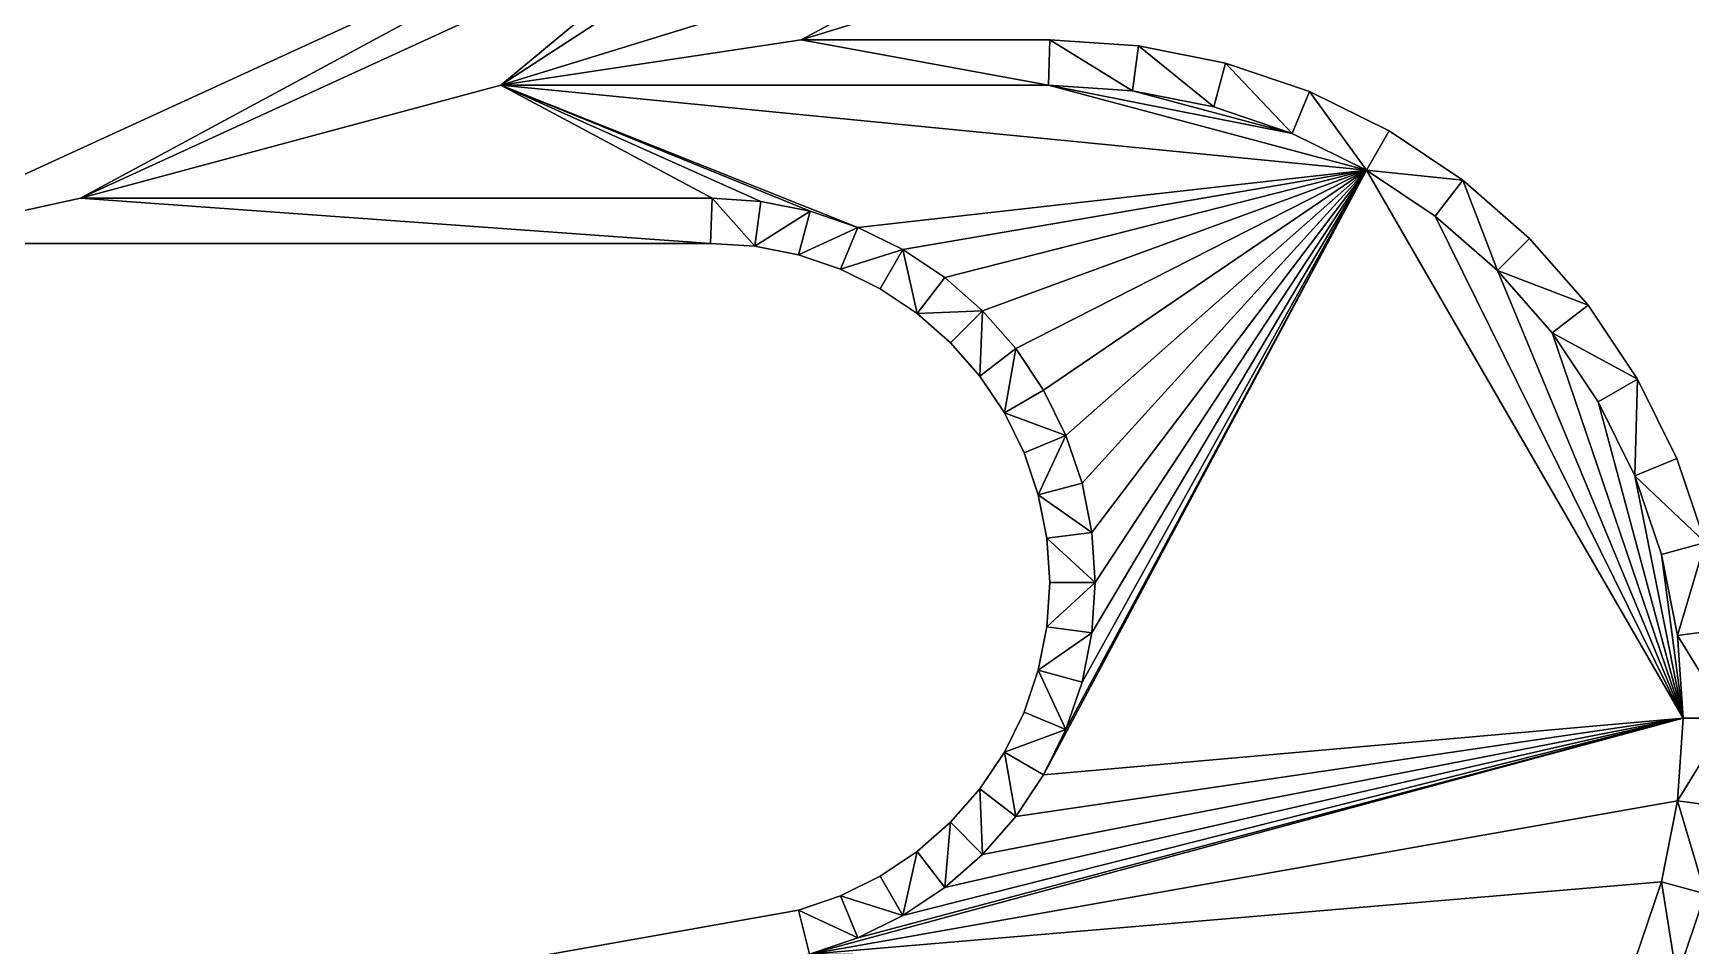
# Model space of a CAD drawing. Extents: x -5.2 to 5.3, y -3.2 to 4.2.
# Drawn here: x -0.172 to 3.492, y -0.779 to 1.24 of the extents above; entities that cross this region are included whole.
import ezdxf

# ---------------------------------------------------------------- set-up
doc = ezdxf.new("R2010")
doc.units = 0

msp = doc.modelspace()

# ---------------------------------------------------------------- linework, layer by layer
for points in [[(1.979688, 1.469799, 0.6), (1.979688, 1.469799, 0.6), (2.474618, 2.175, 0.6), (0.861104, 1.125, 0.6)], [(2.474618, 2.175, 0.6), (2.474618, 2.175, 0.6), (1.337443, 1.519832, 0.6), (0.861104, 1.125, 0.6)], [(2.474618, 2.175, -0.6), (2.474618, 2.175, -0.6), (1.979688, 1.469799, -0.6), (0.861104, 1.125, -0.6)], [(1.337443, 1.519832, -0.6), (1.337443, 1.519832, -0.6), (2.474618, 2.175, -0.6), (0.861104, 1.125, -0.6)], [(1.2875, 1.606939, 0.5), (1.2875, 1.606939, 0.5), (-0.525, 0.775, -0.5), (-0.525, 0.775, 0.5)], [(1.2875, 1.606939, 0.5), (1.2875, 1.606939, 0.5), (1.2875, 1.606939, -0.5), (-0.525, 0.775, -0.5)], [(-0.067417, 0.875, 0.6), (-0.067417, 0.875, 0.6), (1.2875, 1.606939, 0.5), (-0.525, 0.775, 0.5)], [(1.2875, 1.606939, -0.5), (1.2875, 1.606939, -0.5), (-0.067417, 0.875, -0.6), (-0.525, 0.775, -0.5)], [(1.337443, 1.519832, 0.6), (1.337443, 1.519832, 0.6), (1.2875, 1.606939, 0.5), (-0.067417, 0.875, 0.6)], [(1.2875, 1.606939, -0.5), (1.2875, 1.606939, -0.5), (1.337443, 1.519832, -0.6), (-0.067417, 0.875, -0.6)], [(0.861104, 1.125, 0.6), (0.861104, 1.125, 0.6), (1.337443, 1.519832, 0.6), (-0.067417, 0.875, 0.6)], [(1.337443, 1.519832, -0.6), (1.337443, 1.519832, -0.6), (0.861104, 1.125, -0.6), (-0.067417, 0.875, -0.6)], [(1.525, 1.225, 0.5), (1.525, 1.225, 0.5), (1.979688, 1.469799, 0.6), (0.861104, 1.125, 0.6)], [(1.979688, 1.469799, -0.6), (1.979688, 1.469799, -0.6), (1.525, 1.225, -0.5), (0.861104, 1.125, -0.6)], [(2.015717, 1.376261, 0.5), (2.015717, 1.376261, 0.5), (1.979688, 1.469799, 0.6), (1.525, 1.225, 0.5)], [(1.979688, 1.469799, -0.6), (1.979688, 1.469799, -0.6), (2.015717, 1.376261, -0.5), (1.525, 1.225, -0.5)], [(1.525, 1.225, -0.5), (1.525, 1.225, -0.5), (2.015717, 1.376261, 0.5), (1.525, 1.225, 0.5)], [(2.015717, 1.376261, -0.5), (2.015717, 1.376261, -0.5), (2.015717, 1.376261, 0.5), (1.525, 1.225, -0.5)], [(2.071726, 1.125, 0.6), (2.071726, 1.125, 0.6), (1.525, 1.225, 0.5), (0.861104, 1.125, 0.6)], [(1.525, 1.225, -0.5), (1.525, 1.225, -0.5), (2.071726, 1.125, -0.6), (0.861104, 1.125, -0.6)], [(2.075, 1.225, 0.5), (2.075, 1.225, 0.5), (1.525, 1.225, -0.5), (1.525, 1.225, 0.5)], [(2.075, 1.225, -0.5), (2.075, 1.225, -0.5), (1.525, 1.225, -0.5), (2.075, 1.225, 0.5)], [(2.075, 1.225, 0.5), (2.075, 1.225, 0.5), (1.525, 1.225, 0.5), (2.071726, 1.125, 0.6)], [(1.525, 1.225, -0.5), (1.525, 1.225, -0.5), (2.075, 1.225, -0.5), (2.071726, 1.125, -0.6)], [(2.075, 1.225, 0.5), (2.075, 1.225, 0.5), (2.071726, 1.125, 0.6), (2.257709, 1.11281, 0.6)], [(2.071726, 1.125, -0.6), (2.071726, 1.125, -0.6), (2.075, 1.225, -0.5), (2.257709, 1.11281, -0.6)], [(2.270789, 1.212167, -0.5), (2.270789, 1.212167, -0.5), (2.075, 1.225, 0.5), (2.270789, 1.212167, 0.5)], [(2.075, 1.225, -0.5), (2.075, 1.225, -0.5), (2.075, 1.225, 0.5), (2.270789, 1.212167, -0.5)], [(2.270789, 1.212167, 0.5), (2.270789, 1.212167, 0.5), (2.075, 1.225, 0.5), (2.257709, 1.11281, 0.6)], [(2.075, 1.225, -0.5), (2.075, 1.225, -0.5), (2.270789, 1.212167, -0.5), (2.257709, 1.11281, -0.6)], [(2.270789, 1.212167, 0.5), (2.270789, 1.212167, 0.5), (2.257709, 1.11281, 0.6), (2.437291, 1.077089, 0.6)], [(2.257709, 1.11281, -0.6), (2.257709, 1.11281, -0.6), (2.270789, 1.212167, -0.5), (2.437291, 1.077089, -0.6)], [(2.463229, 1.173889, -0.5), (2.463229, 1.173889, -0.5), (2.270789, 1.212167, 0.5), (2.463229, 1.173889, 0.5)], [(2.270789, 1.212167, -0.5), (2.270789, 1.212167, -0.5), (2.270789, 1.212167, 0.5), (2.463229, 1.173889, -0.5)], [(2.463229, 1.173889, 0.5), (2.463229, 1.173889, 0.5), (2.270789, 1.212167, 0.5), (2.437291, 1.077089, 0.6)], [(2.270789, 1.212167, -0.5), (2.270789, 1.212167, -0.5), (2.463229, 1.173889, -0.5), (2.437291, 1.077089, -0.6)], [(2.463229, 1.173889, 0.5), (2.463229, 1.173889, 0.5), (2.437291, 1.077089, 0.6), (2.610674, 1.018233, 0.6)], [(2.437291, 1.077089, -0.6), (2.437291, 1.077089, -0.6), (2.463229, 1.173889, -0.5), (2.610674, 1.018233, -0.6)], [(2.649025, 1.110819, -0.5), (2.649025, 1.110819, -0.5), (2.463229, 1.173889, 0.5), (2.649025, 1.110819, 0.5)], [(2.463229, 1.173889, -0.5), (2.463229, 1.173889, -0.5), (2.463229, 1.173889, 0.5), (2.649025, 1.110819, -0.5)], [(2.649025, 1.110819, 0.5), (2.649025, 1.110819, 0.5), (2.463229, 1.173889, 0.5), (2.610674, 1.018233, 0.6)], [(2.463229, 1.173889, -0.5), (2.463229, 1.173889, -0.5), (2.649025, 1.110819, -0.5), (2.610674, 1.018233, -0.6)], [(1.328274, 0.875, 0.6), (1.328274, 0.875, 0.6), (0.861104, 1.125, 0.6), (-0.067417, 0.875, 0.6)], [(0.861104, 1.125, -0.6), (0.861104, 1.125, -0.6), (1.328274, 0.875, -0.6), (-0.067417, 0.875, -0.6)], [(2.071726, 1.125, 0.6), (2.071726, 1.125, 0.6), (0.861104, 1.125, 0.6), (2.774893, 0.93725, 0.6)], [(2.774893, 0.93725, 0.6), (2.774893, 0.93725, 0.6), (0.861104, 1.125, 0.6), (1.650363, 0.810496, 0.6)], [(0.861104, 1.125, 0.6), (0.861104, 1.125, 0.6), (1.545052, 0.846244, 0.6), (1.650363, 0.810496, 0.6)], [(0.861104, 1.125, 0.6), (0.861104, 1.125, 0.6), (1.435975, 0.867941, 0.6), (1.545052, 0.846244, 0.6)], [(0.861104, 1.125, 0.6), (0.861104, 1.125, 0.6), (1.328274, 0.875, 0.6), (1.435975, 0.867941, 0.6)], [(0.861104, 1.125, -0.6), (0.861104, 1.125, -0.6), (2.071726, 1.125, -0.6), (2.774893, 0.93725, -0.6)], [(0.861104, 1.125, -0.6), (0.861104, 1.125, -0.6), (2.774893, 0.93725, -0.6), (1.650363, 0.810496, -0.6)], [(1.545052, 0.846244, -0.6), (1.545052, 0.846244, -0.6), (0.861104, 1.125, -0.6), (1.650363, 0.810496, -0.6)], [(1.435975, 0.867941, -0.6), (1.435975, 0.867941, -0.6), (0.861104, 1.125, -0.6), (1.545052, 0.846244, -0.6)], [(1.328274, 0.875, -0.6), (1.328274, 0.875, -0.6), (0.861104, 1.125, -0.6), (1.435975, 0.867941, -0.6)], [(2.257709, 1.11281, 0.6), (2.257709, 1.11281, 0.6), (2.071726, 1.125, 0.6), (2.610674, 1.018233, 0.6)], [(2.610674, 1.018233, 0.6), (2.610674, 1.018233, 0.6), (2.071726, 1.125, 0.6), (2.774893, 0.93725, 0.6)], [(2.071726, 1.125, -0.6), (2.071726, 1.125, -0.6), (2.257709, 1.11281, -0.6), (2.610674, 1.018233, -0.6)], [(2.071726, 1.125, -0.6), (2.071726, 1.125, -0.6), (2.610674, 1.018233, -0.6), (2.774893, 0.93725, -0.6)], [(2.437291, 1.077089, 0.6), (2.437291, 1.077089, 0.6), (2.257709, 1.11281, 0.6), (2.610674, 1.018233, 0.6)], [(2.257709, 1.11281, -0.6), (2.257709, 1.11281, -0.6), (2.437291, 1.077089, -0.6), (2.610674, 1.018233, -0.6)], [(2.649025, 1.110819, 0.5), (2.649025, 1.110819, 0.5), (2.610674, 1.018233, 0.6), (2.774893, 0.93725, 0.6)], [(2.610674, 1.018233, -0.6), (2.610674, 1.018233, -0.6), (2.649025, 1.110819, -0.5), (2.774893, 0.93725, -0.6)], [(2.825, 1.024038, -0.5), (2.825, 1.024038, -0.5), (2.649025, 1.110819, 0.5), (2.825, 1.024038, 0.5)], [(2.649025, 1.110819, -0.5), (2.649025, 1.110819, -0.5), (2.649025, 1.110819, 0.5), (2.825, 1.024038, -0.5)], [(2.825, 1.024038, 0.5), (2.825, 1.024038, 0.5), (2.649025, 1.110819, 0.5), (2.774893, 0.93725, 0.6)], [(2.649025, 1.110819, -0.5), (2.649025, 1.110819, -0.5), (2.825, 1.024038, -0.5), (2.774893, 0.93725, -0.6)], [(2.825, 1.024038, 0.5), (2.825, 1.024038, 0.5), (2.774893, 0.93725, 0.6), (2.988142, 0.91503, 0.5)], [(2.774893, 0.93725, -0.6), (2.774893, 0.93725, -0.6), (2.825, 1.024038, -0.5), (2.988142, 0.91503, -0.5)], [(2.988142, 0.91503, -0.5), (2.988142, 0.91503, -0.5), (2.825, 1.024038, 0.5), (2.988142, 0.91503, 0.5)], [(2.825, 1.024038, -0.5), (2.825, 1.024038, -0.5), (2.825, 1.024038, 0.5), (2.988142, 0.91503, -0.5)], [(2.774893, 0.93725, 0.6), (2.774893, 0.93725, 0.6), (1.650363, 0.810496, 0.6), (1.750107, 0.761307, 0.6)], [(1.650363, 0.810496, -0.6), (1.650363, 0.810496, -0.6), (2.774893, 0.93725, -0.6), (1.750107, 0.761307, -0.6)], [(2.774893, 0.93725, 0.6), (2.774893, 0.93725, 0.6), (1.750107, 0.761307, 0.6), (1.842578, 0.699521, 0.6)], [(1.750107, 0.761307, -0.6), (1.750107, 0.761307, -0.6), (2.774893, 0.93725, -0.6), (1.842578, 0.699521, -0.6)], [(2.774893, 0.93725, 0.6), (2.774893, 0.93725, 0.6), (1.842578, 0.699521, 0.6), (1.926193, 0.626193, 0.6)], [(1.842578, 0.699521, -0.6), (1.842578, 0.699521, -0.6), (2.774893, 0.93725, -0.6), (1.926193, 0.626193, -0.6)], [(2.774893, 0.93725, 0.6), (2.774893, 0.93725, 0.6), (1.926193, 0.626193, 0.6), (1.999521, 0.542578, 0.6)], [(1.926193, 0.626193, -0.6), (1.926193, 0.626193, -0.6), (2.774893, 0.93725, -0.6), (1.999521, 0.542578, -0.6)], [(2.774893, 0.93725, 0.6), (2.774893, 0.93725, 0.6), (1.999521, 0.542578, 0.6), (2.061307, 0.450107, 0.6)], [(1.999521, 0.542578, -0.6), (1.999521, 0.542578, -0.6), (2.774893, 0.93725, -0.6), (2.061307, 0.450107, -0.6)], [(3.474786, -0.275, 0.6), (3.474786, -0.275, 0.6), (2.774893, 0.93725, 0.6), (2.061307, -0.400107, 0.6)], [(2.774893, 0.93725, 0.6), (2.774893, 0.93725, 0.6), (2.110496, -0.300363, 0.6), (2.061307, -0.400107, 0.6)], [(2.774893, 0.93725, 0.6), (2.774893, 0.93725, 0.6), (2.061307, 0.450107, 0.6), (2.110496, 0.350363, 0.6)], [(2.774893, 0.93725, -0.6), (2.774893, 0.93725, -0.6), (3.474786, -0.275, -0.6), (2.061307, -0.400107, -0.6)], [(2.110496, -0.300363, -0.6), (2.110496, -0.300363, -0.6), (2.774893, 0.93725, -0.6), (2.061307, -0.400107, -0.6)], [(2.061307, 0.450107, -0.6), (2.061307, 0.450107, -0.6), (2.774893, 0.93725, -0.6), (2.110496, 0.350363, -0.6)], [(2.774893, 0.93725, 0.6), (2.774893, 0.93725, 0.6), (2.146244, -0.195052, 0.6), (2.110496, -0.300363, 0.6)], [(2.774893, 0.93725, 0.6), (2.774893, 0.93725, 0.6), (2.110496, 0.350363, 0.6), (2.146244, 0.245052, 0.6)], [(2.146244, -0.195052, -0.6), (2.146244, -0.195052, -0.6), (2.774893, 0.93725, -0.6), (2.110496, -0.300363, -0.6)], [(2.110496, 0.350363, -0.6), (2.110496, 0.350363, -0.6), (2.774893, 0.93725, -0.6), (2.146244, 0.245052, -0.6)], [(2.774893, 0.93725, 0.6), (2.774893, 0.93725, 0.6), (2.167941, -0.085975, 0.6), (2.146244, -0.195052, 0.6)], [(2.774893, 0.93725, 0.6), (2.774893, 0.93725, 0.6), (2.146244, 0.245052, 0.6), (2.167941, 0.135975, 0.6)], [(2.167941, -0.085975, -0.6), (2.167941, -0.085975, -0.6), (2.774893, 0.93725, -0.6), (2.146244, -0.195052, -0.6)], [(2.146244, 0.245052, -0.6), (2.146244, 0.245052, -0.6), (2.774893, 0.93725, -0.6), (2.167941, 0.135975, -0.6)], [(2.774893, 0.93725, 0.6), (2.774893, 0.93725, 0.6), (2.175215, 0.025, 0.6), (2.167941, -0.085975, 0.6)], [(2.774893, 0.93725, 0.6), (2.774893, 0.93725, 0.6), (2.167941, 0.135975, 0.6), (2.175215, 0.025, 0.6)], [(2.175215, 0.025, -0.6), (2.175215, 0.025, -0.6), (2.774893, 0.93725, -0.6), (2.167941, -0.085975, -0.6)], [(2.167941, 0.135975, -0.6), (2.167941, 0.135975, -0.6), (2.774893, 0.93725, -0.6), (2.175215, 0.025, -0.6)], [(2.927135, 0.835524, 0.6), (2.927135, 0.835524, 0.6), (2.774893, 0.93725, 0.6), (3.474786, -0.275, 0.6)], [(2.774893, 0.93725, -0.6), (2.774893, 0.93725, -0.6), (2.927135, 0.835524, -0.6), (3.474786, -0.275, -0.6)], [(2.988142, 0.91503, 0.5), (2.988142, 0.91503, 0.5), (2.774893, 0.93725, 0.6), (2.927135, 0.835524, 0.6)], [(2.774893, 0.93725, -0.6), (2.774893, 0.93725, -0.6), (2.988142, 0.91503, -0.5), (2.927135, 0.835524, -0.6)], [(2.988142, 0.91503, 0.5), (2.988142, 0.91503, 0.5), (2.927135, 0.835524, 0.6), (3.064798, 0.714798, 0.6)], [(2.927135, 0.835524, -0.6), (2.927135, 0.835524, -0.6), (2.988142, 0.91503, -0.5), (3.064798, 0.714798, -0.6)], [(3.13566, 0.78566, -0.5), (3.13566, 0.78566, -0.5), (2.988142, 0.91503, 0.5), (3.13566, 0.78566, 0.5)], [(2.988142, 0.91503, -0.5), (2.988142, 0.91503, -0.5), (2.988142, 0.91503, 0.5), (3.13566, 0.78566, -0.5)], [(3.13566, 0.78566, 0.5), (3.13566, 0.78566, 0.5), (2.988142, 0.91503, 0.5), (3.064798, 0.714798, 0.6)], [(2.988142, 0.91503, -0.5), (2.988142, 0.91503, -0.5), (3.13566, 0.78566, -0.5), (3.064798, 0.714798, -0.6)], [(1.325, 0.775, 0.5), (1.325, 0.775, 0.5), (-0.067417, 0.875, 0.6), (-0.525, 0.775, 0.5)], [(-0.067417, 0.875, -0.6), (-0.067417, 0.875, -0.6), (1.325, 0.775, -0.5), (-0.525, 0.775, -0.5)], [(1.328274, 0.875, 0.6), (1.328274, 0.875, 0.6), (-0.067417, 0.875, 0.6), (1.325, 0.775, 0.5)], [(-0.067417, 0.875, -0.6), (-0.067417, 0.875, -0.6), (1.328274, 0.875, -0.6), (1.325, 0.775, -0.5)], [(1.328274, 0.875, 0.6), (1.328274, 0.875, 0.6), (1.325, 0.775, 0.5), (1.422895, 0.768584, 0.5)], [(1.325, 0.775, -0.5), (1.325, 0.775, -0.5), (1.328274, 0.875, -0.6), (1.422895, 0.768584, -0.5)], [(1.435975, 0.867941, 0.6), (1.435975, 0.867941, 0.6), (1.328274, 0.875, 0.6), (1.422895, 0.768584, 0.5)], [(1.328274, 0.875, -0.6), (1.328274, 0.875, -0.6), (1.435975, 0.867941, -0.6), (1.422895, 0.768584, -0.5)], [(1.545052, 0.846244, 0.6), (1.545052, 0.846244, 0.6), (1.435975, 0.867941, 0.6), (1.422895, 0.768584, 0.5)], [(1.435975, 0.867941, -0.6), (1.435975, 0.867941, -0.6), (1.545052, 0.846244, -0.6), (1.422895, 0.768584, -0.5)], [(1.545052, 0.846244, 0.6), (1.545052, 0.846244, 0.6), (1.422895, 0.768584, 0.5), (1.519114, 0.749444, 0.5)], [(1.422895, 0.768584, -0.5), (1.422895, 0.768584, -0.5), (1.545052, 0.846244, -0.6), (1.519114, 0.749444, -0.5)], [(1.650363, 0.810496, 0.6), (1.650363, 0.810496, 0.6), (1.545052, 0.846244, 0.6), (1.519114, 0.749444, 0.5)], [(1.545052, 0.846244, -0.6), (1.545052, 0.846244, -0.6), (1.650363, 0.810496, -0.6), (1.519114, 0.749444, -0.5)], [(1.650363, 0.810496, 0.6), (1.650363, 0.810496, 0.6), (1.519114, 0.749444, 0.5), (1.612013, 0.71791, 0.5)], [(1.519114, 0.749444, -0.5), (1.519114, 0.749444, -0.5), (1.650363, 0.810496, -0.6), (1.612013, 0.71791, -0.5)], [(1.750107, 0.761307, 0.6), (1.750107, 0.761307, 0.6), (1.650363, 0.810496, 0.6), (1.612013, 0.71791, 0.5)], [(1.650363, 0.810496, -0.6), (1.650363, 0.810496, -0.6), (1.750107, 0.761307, -0.6), (1.612013, 0.71791, -0.5)], [(3.064798, 0.714798, 0.6), (3.064798, 0.714798, 0.6), (2.927135, 0.835524, 0.6), (3.474786, -0.275, 0.6)], [(2.927135, 0.835524, -0.6), (2.927135, 0.835524, -0.6), (3.064798, 0.714798, -0.6), (3.474786, -0.275, -0.6)], [(-0.525, 0.775, -0.5), (-0.525, 0.775, -0.5), (1.325, 0.775, 0.5), (-0.525, 0.775, 0.5)], [(-0.525, 0.775, -0.5), (-0.525, 0.775, -0.5), (1.325, 0.775, -0.5), (1.325, 0.775, 0.5)], [(1.325, 0.775, 0.5), (1.325, 0.775, 0.5), (1.422895, 0.768584, -0.5), (1.422895, 0.768584, 0.5)], [(1.325, 0.775, 0.5), (1.325, 0.775, 0.5), (1.325, 0.775, -0.5), (1.422895, 0.768584, -0.5)], [(3.13566, 0.78566, 0.5), (3.13566, 0.78566, 0.5), (3.064798, 0.714798, 0.6), (3.26503, 0.638142, 0.5)], [(3.064798, 0.714798, -0.6), (3.064798, 0.714798, -0.6), (3.13566, 0.78566, -0.5), (3.26503, 0.638142, -0.5)], [(3.26503, 0.638142, -0.5), (3.26503, 0.638142, -0.5), (3.13566, 0.78566, 0.5), (3.26503, 0.638142, 0.5)], [(3.13566, 0.78566, -0.5), (3.13566, 0.78566, -0.5), (3.13566, 0.78566, 0.5), (3.26503, 0.638142, -0.5)], [(1.422895, 0.768584, 0.5), (1.422895, 0.768584, 0.5), (1.519114, 0.749444, -0.5), (1.519114, 0.749444, 0.5)], [(1.422895, 0.768584, 0.5), (1.422895, 0.768584, 0.5), (1.422895, 0.768584, -0.5), (1.519114, 0.749444, -0.5)], [(1.519114, 0.749444, 0.5), (1.519114, 0.749444, 0.5), (1.612013, 0.71791, -0.5), (1.612013, 0.71791, 0.5)], [(1.519114, 0.749444, 0.5), (1.519114, 0.749444, 0.5), (1.519114, 0.749444, -0.5), (1.612013, 0.71791, -0.5)], [(1.750107, 0.761307, 0.6), (1.750107, 0.761307, 0.6), (1.612013, 0.71791, 0.5), (1.7, 0.674519, 0.5)], [(1.612013, 0.71791, -0.5), (1.612013, 0.71791, -0.5), (1.750107, 0.761307, -0.6), (1.7, 0.674519, -0.5)], [(1.750107, 0.761307, 0.6), (1.750107, 0.761307, 0.6), (1.7, 0.674519, 0.5), (1.781571, 0.620015, 0.5)], [(1.7, 0.674519, -0.5), (1.7, 0.674519, -0.5), (1.750107, 0.761307, -0.6), (1.781571, 0.620015, -0.5)], [(1.842578, 0.699521, 0.6), (1.842578, 0.699521, 0.6), (1.750107, 0.761307, 0.6), (1.781571, 0.620015, 0.5)], [(1.750107, 0.761307, -0.6), (1.750107, 0.761307, -0.6), (1.842578, 0.699521, -0.6), (1.781571, 0.620015, -0.5)], [(1.612013, 0.71791, 0.5), (1.612013, 0.71791, 0.5), (1.7, 0.674519, -0.5), (1.7, 0.674519, 0.5)], [(1.612013, 0.71791, 0.5), (1.612013, 0.71791, 0.5), (1.612013, 0.71791, -0.5), (1.7, 0.674519, -0.5)], [(1.926193, 0.626193, 0.6), (1.926193, 0.626193, 0.6), (1.842578, 0.699521, 0.6), (1.781571, 0.620015, 0.5)], [(1.842578, 0.699521, -0.6), (1.842578, 0.699521, -0.6), (1.926193, 0.626193, -0.6), (1.781571, 0.620015, -0.5)], [(3.185524, 0.577135, 0.6), (3.185524, 0.577135, 0.6), (3.064798, 0.714798, 0.6), (3.474786, -0.275, 0.6)], [(3.064798, 0.714798, -0.6), (3.064798, 0.714798, -0.6), (3.185524, 0.577135, -0.6), (3.474786, -0.275, -0.6)], [(3.26503, 0.638142, 0.5), (3.26503, 0.638142, 0.5), (3.064798, 0.714798, 0.6), (3.185524, 0.577135, 0.6)], [(3.064798, 0.714798, -0.6), (3.064798, 0.714798, -0.6), (3.26503, 0.638142, -0.5), (3.185524, 0.577135, -0.6)], [(1.7, 0.674519, 0.5), (1.7, 0.674519, 0.5), (1.781571, 0.620015, -0.5), (1.781571, 0.620015, 0.5)], [(1.7, 0.674519, 0.5), (1.7, 0.674519, 0.5), (1.7, 0.674519, -0.5), (1.781571, 0.620015, -0.5)], [(1.926193, 0.626193, 0.6), (1.926193, 0.626193, 0.6), (1.781571, 0.620015, 0.5), (1.85533, 0.55533, 0.5)], [(1.781571, 0.620015, -0.5), (1.781571, 0.620015, -0.5), (1.926193, 0.626193, -0.6), (1.85533, 0.55533, -0.5)], [(1.926193, 0.626193, 0.6), (1.926193, 0.626193, 0.6), (1.85533, 0.55533, 0.5), (1.920015, 0.481571, 0.5)], [(1.85533, 0.55533, -0.5), (1.85533, 0.55533, -0.5), (1.926193, 0.626193, -0.6), (1.920015, 0.481571, -0.5)], [(1.999521, 0.542578, 0.6), (1.999521, 0.542578, 0.6), (1.926193, 0.626193, 0.6), (1.920015, 0.481571, 0.5)], [(1.926193, 0.626193, -0.6), (1.926193, 0.626193, -0.6), (1.999521, 0.542578, -0.6), (1.920015, 0.481571, -0.5)], [(3.26503, 0.638142, 0.5), (3.26503, 0.638142, 0.5), (3.185524, 0.577135, 0.6), (3.374038, 0.475, 0.5)], [(3.185524, 0.577135, -0.6), (3.185524, 0.577135, -0.6), (3.26503, 0.638142, -0.5), (3.374038, 0.475, -0.5)], [(3.374038, 0.475, -0.5), (3.374038, 0.475, -0.5), (3.26503, 0.638142, 0.5), (3.374038, 0.475, 0.5)], [(3.26503, 0.638142, -0.5), (3.26503, 0.638142, -0.5), (3.26503, 0.638142, 0.5), (3.374038, 0.475, -0.5)], [(1.781571, 0.620015, 0.5), (1.781571, 0.620015, 0.5), (1.85533, 0.55533, -0.5), (1.85533, 0.55533, 0.5)], [(1.781571, 0.620015, 0.5), (1.781571, 0.620015, 0.5), (1.781571, 0.620015, -0.5), (1.85533, 0.55533, -0.5)], [(1.85533, 0.55533, 0.5), (1.85533, 0.55533, 0.5), (1.920015, 0.481571, -0.5), (1.920015, 0.481571, 0.5)], [(1.85533, 0.55533, 0.5), (1.85533, 0.55533, 0.5), (1.85533, 0.55533, -0.5), (1.920015, 0.481571, -0.5)], [(3.28725, 0.424893, 0.6), (3.28725, 0.424893, 0.6), (3.185524, 0.577135, 0.6), (3.474786, -0.275, 0.6)], [(3.185524, 0.577135, -0.6), (3.185524, 0.577135, -0.6), (3.28725, 0.424893, -0.6), (3.474786, -0.275, -0.6)], [(3.374038, 0.475, 0.5), (3.374038, 0.475, 0.5), (3.185524, 0.577135, 0.6), (3.28725, 0.424893, 0.6)], [(3.185524, 0.577135, -0.6), (3.185524, 0.577135, -0.6), (3.374038, 0.475, -0.5), (3.28725, 0.424893, -0.6)], [(1.999521, 0.542578, 0.6), (1.999521, 0.542578, 0.6), (1.920015, 0.481571, 0.5), (1.974519, 0.4, 0.5)], [(1.920015, 0.481571, -0.5), (1.920015, 0.481571, -0.5), (1.999521, 0.542578, -0.6), (1.974519, 0.4, -0.5)], [(2.061307, 0.450107, 0.6), (2.061307, 0.450107, 0.6), (1.999521, 0.542578, 0.6), (1.974519, 0.4, 0.5)], [(1.999521, 0.542578, -0.6), (1.999521, 0.542578, -0.6), (2.061307, 0.450107, -0.6), (1.974519, 0.4, -0.5)], [(1.920015, 0.481571, 0.5), (1.920015, 0.481571, 0.5), (1.974519, 0.4, -0.5), (1.974519, 0.4, 0.5)], [(1.920015, 0.481571, 0.5), (1.920015, 0.481571, 0.5), (1.920015, 0.481571, -0.5), (1.974519, 0.4, -0.5)], [(2.061307, 0.450107, 0.6), (2.061307, 0.450107, 0.6), (1.974519, 0.4, 0.5), (2.110496, 0.350363, 0.6)], [(1.974519, 0.4, -0.5), (1.974519, 0.4, -0.5), (2.061307, 0.450107, -0.6), (2.110496, 0.350363, -0.6)], [(3.374038, 0.475, 0.5), (3.374038, 0.475, 0.5), (3.28725, 0.424893, 0.6), (3.368233, 0.260675, 0.6)], [(3.28725, 0.424893, -0.6), (3.28725, 0.424893, -0.6), (3.374038, 0.475, -0.5), (3.368233, 0.260675, -0.6)], [(3.460819, 0.299025, 0.5), (3.460819, 0.299025, 0.5), (3.374038, 0.475, 0.5), (3.368233, 0.260675, 0.6)], [(3.374038, 0.475, -0.5), (3.374038, 0.475, -0.5), (3.460819, 0.299025, -0.5), (3.368233, 0.260675, -0.6)], [(3.460819, 0.299025, -0.5), (3.460819, 0.299025, -0.5), (3.374038, 0.475, 0.5), (3.460819, 0.299025, 0.5)], [(3.374038, 0.475, -0.5), (3.374038, 0.475, -0.5), (3.374038, 0.475, 0.5), (3.460819, 0.299025, -0.5)], [(3.368233, 0.260675, 0.6), (3.368233, 0.260675, 0.6), (3.28725, 0.424893, 0.6), (3.474786, -0.275, 0.6)], [(3.28725, 0.424893, -0.6), (3.28725, 0.424893, -0.6), (3.368233, 0.260675, -0.6), (3.474786, -0.275, -0.6)], [(1.974519, 0.4, 0.5), (1.974519, 0.4, 0.5), (2.01791, 0.312013, -0.5), (2.01791, 0.312013, 0.5)], [(1.974519, 0.4, 0.5), (1.974519, 0.4, 0.5), (1.974519, 0.4, -0.5), (2.01791, 0.312013, -0.5)], [(2.110496, 0.350363, 0.6), (2.110496, 0.350363, 0.6), (1.974519, 0.4, 0.5), (2.01791, 0.312013, 0.5)], [(1.974519, 0.4, -0.5), (1.974519, 0.4, -0.5), (2.110496, 0.350363, -0.6), (2.01791, 0.312013, -0.5)], [(2.110496, 0.350363, 0.6), (2.110496, 0.350363, 0.6), (2.01791, 0.312013, 0.5), (2.049444, 0.219114, 0.5)], [(2.01791, 0.312013, -0.5), (2.01791, 0.312013, -0.5), (2.110496, 0.350363, -0.6), (2.049444, 0.219114, -0.5)], [(2.146244, 0.245052, 0.6), (2.146244, 0.245052, 0.6), (2.110496, 0.350363, 0.6), (2.049444, 0.219114, 0.5)], [(2.110496, 0.350363, -0.6), (2.110496, 0.350363, -0.6), (2.146244, 0.245052, -0.6), (2.049444, 0.219114, -0.5)], [(2.01791, 0.312013, 0.5), (2.01791, 0.312013, 0.5), (2.049444, 0.219114, -0.5), (2.049444, 0.219114, 0.5)], [(2.01791, 0.312013, 0.5), (2.01791, 0.312013, 0.5), (2.01791, 0.312013, -0.5), (2.049444, 0.219114, -0.5)], [(3.460819, 0.299025, 0.5), (3.460819, 0.299025, 0.5), (3.368233, 0.260675, 0.6), (3.523889, 0.113229, 0.5)], [(3.368233, 0.260675, -0.6), (3.368233, 0.260675, -0.6), (3.460819, 0.299025, -0.5), (3.523889, 0.113229, -0.5)], [(3.523889, 0.113229, -0.5), (3.523889, 0.113229, -0.5), (3.460819, 0.299025, 0.5), (3.523889, 0.113229, 0.5)], [(3.460819, 0.299025, -0.5), (3.460819, 0.299025, -0.5), (3.460819, 0.299025, 0.5), (3.523889, 0.113229, -0.5)], [(3.427089, 0.087291, 0.6), (3.427089, 0.087291, 0.6), (3.368233, 0.260675, 0.6), (3.474786, -0.275, 0.6)], [(3.368233, 0.260675, -0.6), (3.368233, 0.260675, -0.6), (3.427089, 0.087291, -0.6), (3.474786, -0.275, -0.6)], [(3.523889, 0.113229, 0.5), (3.523889, 0.113229, 0.5), (3.368233, 0.260675, 0.6), (3.427089, 0.087291, 0.6)], [(3.368233, 0.260675, -0.6), (3.368233, 0.260675, -0.6), (3.523889, 0.113229, -0.5), (3.427089, 0.087291, -0.6)], [(2.146244, 0.245052, 0.6), (2.146244, 0.245052, 0.6), (2.049444, 0.219114, 0.5), (2.167941, 0.135975, 0.6)], [(2.049444, 0.219114, -0.5), (2.049444, 0.219114, -0.5), (2.146244, 0.245052, -0.6), (2.167941, 0.135975, -0.6)], [(2.049444, 0.219114, 0.5), (2.049444, 0.219114, 0.5), (2.068584, 0.122895, -0.5), (2.068584, 0.122895, 0.5)], [(2.049444, 0.219114, 0.5), (2.049444, 0.219114, 0.5), (2.049444, 0.219114, -0.5), (2.068584, 0.122895, -0.5)], [(2.167941, 0.135975, 0.6), (2.167941, 0.135975, 0.6), (2.049444, 0.219114, 0.5), (2.068584, 0.122895, 0.5)], [(2.049444, 0.219114, -0.5), (2.049444, 0.219114, -0.5), (2.167941, 0.135975, -0.6), (2.068584, 0.122895, -0.5)], [(2.167941, 0.135975, 0.6), (2.167941, 0.135975, 0.6), (2.068584, 0.122895, 0.5), (2.175215, 0.025, 0.6)], [(2.068584, 0.122895, -0.5), (2.068584, 0.122895, -0.5), (2.167941, 0.135975, -0.6), (2.175215, 0.025, -0.6)], [(2.068584, 0.122895, 0.5), (2.068584, 0.122895, 0.5), (2.075, 0.025, -0.5), (2.075, 0.025, 0.5)], [(2.068584, 0.122895, 0.5), (2.068584, 0.122895, 0.5), (2.068584, 0.122895, -0.5), (2.075, 0.025, -0.5)], [(2.175215, 0.025, 0.6), (2.175215, 0.025, 0.6), (2.068584, 0.122895, 0.5), (2.075, 0.025, 0.5)], [(2.068584, 0.122895, -0.5), (2.068584, 0.122895, -0.5), (2.175215, 0.025, -0.6), (2.075, 0.025, -0.5)], [(3.523889, 0.113229, 0.5), (3.523889, 0.113229, 0.5), (3.427089, 0.087291, 0.6), (3.462811, -0.092291, 0.6)], [(3.427089, 0.087291, -0.6), (3.427089, 0.087291, -0.6), (3.523889, 0.113229, -0.5), (3.462811, -0.092291, -0.6)], [(3.562168, -0.079211, 0.5), (3.562168, -0.079211, 0.5), (3.523889, 0.113229, 0.5), (3.462811, -0.092291, 0.6)], [(3.523889, 0.113229, -0.5), (3.523889, 0.113229, -0.5), (3.562168, -0.079211, -0.5), (3.462811, -0.092291, -0.6)], [(3.462811, -0.092291, 0.6), (3.462811, -0.092291, 0.6), (3.427089, 0.087291, 0.6), (3.474786, -0.275, 0.6)], [(3.427089, 0.087291, -0.6), (3.427089, 0.087291, -0.6), (3.462811, -0.092291, -0.6), (3.474786, -0.275, -0.6)], [(2.075, 0.025, 0.5), (2.075, 0.025, 0.5), (2.068584, -0.072895, -0.5), (2.068584, -0.072895, 0.5)], [(2.075, 0.025, 0.5), (2.075, 0.025, 0.5), (2.075, 0.025, -0.5), (2.068584, -0.072895, -0.5)], [(2.175215, 0.025, 0.6), (2.175215, 0.025, 0.6), (2.068584, -0.072895, 0.5), (2.167941, -0.085975, 0.6)], [(2.175215, 0.025, 0.6), (2.175215, 0.025, 0.6), (2.075, 0.025, 0.5), (2.068584, -0.072895, 0.5)], [(2.068584, -0.072895, -0.5), (2.068584, -0.072895, -0.5), (2.175215, 0.025, -0.6), (2.167941, -0.085975, -0.6)], [(2.075, 0.025, -0.5), (2.075, 0.025, -0.5), (2.175215, 0.025, -0.6), (2.068584, -0.072895, -0.5)], [(2.068584, -0.072895, 0.5), (2.068584, -0.072895, 0.5), (2.049444, -0.169114, -0.5), (2.049444, -0.169114, 0.5)], [(2.068584, -0.072895, 0.5), (2.068584, -0.072895, 0.5), (2.068584, -0.072895, -0.5), (2.049444, -0.169114, -0.5)], [(2.167941, -0.085975, 0.6), (2.167941, -0.085975, 0.6), (2.068584, -0.072895, 0.5), (2.049444, -0.169114, 0.5)], [(2.068584, -0.072895, -0.5), (2.068584, -0.072895, -0.5), (2.167941, -0.085975, -0.6), (2.049444, -0.169114, -0.5)], [(2.167941, -0.085975, 0.6), (2.167941, -0.085975, 0.6), (2.049444, -0.169114, 0.5), (2.146244, -0.195052, 0.6)], [(2.049444, -0.169114, -0.5), (2.049444, -0.169114, -0.5), (2.167941, -0.085975, -0.6), (2.146244, -0.195052, -0.6)], [(3.562168, -0.079211, 0.5), (3.562168, -0.079211, 0.5), (3.462811, -0.092291, 0.6), (3.575, -0.275, 0.5)], [(3.462811, -0.092291, -0.6), (3.462811, -0.092291, -0.6), (3.562168, -0.079211, -0.5), (3.575, -0.275, -0.5)], [(3.575, -0.275, 0.5), (3.575, -0.275, 0.5), (3.462811, -0.092291, 0.6), (3.474786, -0.275, 0.6)], [(3.474786, -0.275, -0.6), (3.474786, -0.275, -0.6), (3.462811, -0.092291, -0.6), (3.575, -0.275, -0.5)], [(2.049444, -0.169114, 0.5), (2.049444, -0.169114, 0.5), (2.01791, -0.262013, -0.5), (2.01791, -0.262013, 0.5)], [(2.049444, -0.169114, 0.5), (2.049444, -0.169114, 0.5), (2.049444, -0.169114, -0.5), (2.01791, -0.262013, -0.5)], [(2.049444, -0.169114, 0.5), (2.049444, -0.169114, 0.5), (2.01791, -0.262013, 0.5), (2.110496, -0.300363, 0.6)], [(2.01791, -0.262013, -0.5), (2.01791, -0.262013, -0.5), (2.049444, -0.169114, -0.5), (2.110496, -0.300363, -0.6)], [(2.146244, -0.195052, 0.6), (2.146244, -0.195052, 0.6), (2.049444, -0.169114, 0.5), (2.110496, -0.300363, 0.6)], [(2.049444, -0.169114, -0.5), (2.049444, -0.169114, -0.5), (2.146244, -0.195052, -0.6), (2.110496, -0.300363, -0.6)], [(3.462811, -0.457709, 0.6), (3.462811, -0.457709, 0.6), (3.474786, -0.275, 0.6), (1.544064, -0.796579, 0.6)], [(3.474786, -0.275, 0.6), (3.474786, -0.275, 0.6), (1.650363, -0.760496, 0.6), (1.544064, -0.796579, 0.6)], [(3.474786, -0.275, -0.6), (3.474786, -0.275, -0.6), (3.462811, -0.457709, -0.6), (1.544064, -0.796579, -0.6)], [(1.650363, -0.760496, -0.6), (1.650363, -0.760496, -0.6), (3.474786, -0.275, -0.6), (1.544064, -0.796579, -0.6)], [(3.474786, -0.275, 0.6), (3.474786, -0.275, 0.6), (1.750107, -0.711307, 0.6), (1.650363, -0.760496, 0.6)], [(1.750107, -0.711307, -0.6), (1.750107, -0.711307, -0.6), (3.474786, -0.275, -0.6), (1.650363, -0.760496, -0.6)], [(3.474786, -0.275, 0.6), (3.474786, -0.275, 0.6), (1.842578, -0.649521, 0.6), (1.750107, -0.711307, 0.6)], [(1.842578, -0.649521, -0.6), (1.842578, -0.649521, -0.6), (3.474786, -0.275, -0.6), (1.750107, -0.711307, -0.6)], [(3.474786, -0.275, 0.6), (3.474786, -0.275, 0.6), (1.926193, -0.576192, 0.6), (1.842578, -0.649521, 0.6)], [(1.926193, -0.576192, -0.6), (1.926193, -0.576192, -0.6), (3.474786, -0.275, -0.6), (1.842578, -0.649521, -0.6)], [(3.474786, -0.275, 0.6), (3.474786, -0.275, 0.6), (1.999521, -0.492578, 0.6), (1.926193, -0.576192, 0.6)], [(1.999521, -0.492578, -0.6), (1.999521, -0.492578, -0.6), (3.474786, -0.275, -0.6), (1.926193, -0.576192, -0.6)], [(2.01791, -0.262013, 0.5), (2.01791, -0.262013, 0.5), (1.974519, -0.35, -0.5), (1.974519, -0.35, 0.5)], [(2.01791, -0.262013, 0.5), (2.01791, -0.262013, 0.5), (2.01791, -0.262013, -0.5), (1.974519, -0.35, -0.5)], [(2.110496, -0.300363, 0.6), (2.110496, -0.300363, 0.6), (2.01791, -0.262013, 0.5), (1.974519, -0.35, 0.5)], [(2.01791, -0.262013, -0.5), (2.01791, -0.262013, -0.5), (2.110496, -0.300363, -0.6), (1.974519, -0.35, -0.5)], [(3.474786, -0.275, 0.6), (3.474786, -0.275, 0.6), (2.061307, -0.400107, 0.6), (1.999521, -0.492578, 0.6)], [(2.061307, -0.400107, -0.6), (2.061307, -0.400107, -0.6), (3.474786, -0.275, -0.6), (1.999521, -0.492578, -0.6)], [(3.575, -0.275, 0.5), (3.575, -0.275, 0.5), (3.462811, -0.457709, 0.6), (3.562168, -0.470789, 0.5)], [(3.575, -0.275, 0.5), (3.575, -0.275, 0.5), (3.474786, -0.275, 0.6), (3.462811, -0.457709, 0.6)], [(3.462811, -0.457709, -0.6), (3.462811, -0.457709, -0.6), (3.575, -0.275, -0.5), (3.562168, -0.470789, -0.5)], [(3.474786, -0.275, -0.6), (3.474786, -0.275, -0.6), (3.575, -0.275, -0.5), (3.462811, -0.457709, -0.6)], [(2.110496, -0.300363, 0.6), (2.110496, -0.300363, 0.6), (1.974519, -0.35, 0.5), (2.061307, -0.400107, 0.6)], [(1.974519, -0.35, -0.5), (1.974519, -0.35, -0.5), (2.110496, -0.300363, -0.6), (2.061307, -0.400107, -0.6)], [(1.974519, -0.35, 0.5), (1.974519, -0.35, 0.5), (1.920015, -0.431571, -0.5), (1.920015, -0.431571, 0.5)], [(1.974519, -0.35, 0.5), (1.974519, -0.35, 0.5), (1.974519, -0.35, -0.5), (1.920015, -0.431571, -0.5)], [(1.974519, -0.35, 0.5), (1.974519, -0.35, 0.5), (1.920015, -0.431571, 0.5), (1.999521, -0.492578, 0.6)], [(1.920015, -0.431571, -0.5), (1.920015, -0.431571, -0.5), (1.974519, -0.35, -0.5), (1.999521, -0.492578, -0.6)], [(2.061307, -0.400107, 0.6), (2.061307, -0.400107, 0.6), (1.974519, -0.35, 0.5), (1.999521, -0.492578, 0.6)], [(1.974519, -0.35, -0.5), (1.974519, -0.35, -0.5), (2.061307, -0.400107, -0.6), (1.999521, -0.492578, -0.6)], [(1.920015, -0.431571, 0.5), (1.920015, -0.431571, 0.5), (1.85533, -0.50533, -0.5), (1.85533, -0.50533, 0.5)], [(1.920015, -0.431571, 0.5), (1.920015, -0.431571, 0.5), (1.920015, -0.431571, -0.5), (1.85533, -0.50533, -0.5)], [(1.920015, -0.431571, 0.5), (1.920015, -0.431571, 0.5), (1.85533, -0.50533, 0.5), (1.926193, -0.576192, 0.6)], [(1.85533, -0.50533, -0.5), (1.85533, -0.50533, -0.5), (1.920015, -0.431571, -0.5), (1.926193, -0.576192, -0.6)], [(1.999521, -0.492578, 0.6), (1.999521, -0.492578, 0.6), (1.920015, -0.431571, 0.5), (1.926193, -0.576192, 0.6)], [(1.920015, -0.431571, -0.5), (1.920015, -0.431571, -0.5), (1.999521, -0.492578, -0.6), (1.926193, -0.576192, -0.6)], [(3.427089, -0.637291, 0.6), (3.427089, -0.637291, 0.6), (3.462811, -0.457709, 0.6), (1.544064, -0.796579, 0.6)], [(3.462811, -0.457709, -0.6), (3.462811, -0.457709, -0.6), (3.427089, -0.637291, -0.6), (1.544064, -0.796579, -0.6)], [(3.462811, -0.457709, 0.6), (3.462811, -0.457709, 0.6), (3.427089, -0.637291, 0.6), (3.523889, -0.663229, 0.5)], [(3.427089, -0.637291, -0.6), (3.427089, -0.637291, -0.6), (3.462811, -0.457709, -0.6), (3.523889, -0.663229, -0.5)], [(3.562168, -0.470789, 0.5), (3.562168, -0.470789, 0.5), (3.462811, -0.457709, 0.6), (3.523889, -0.663229, 0.5)], [(3.462811, -0.457709, -0.6), (3.462811, -0.457709, -0.6), (3.562168, -0.470789, -0.5), (3.523889, -0.663229, -0.5)], [(1.85533, -0.50533, 0.5), (1.85533, -0.50533, 0.5), (1.781571, -0.570015, -0.5), (1.781571, -0.570015, 0.5)], [(1.85533, -0.50533, 0.5), (1.85533, -0.50533, 0.5), (1.85533, -0.50533, -0.5), (1.781571, -0.570015, -0.5)], [(1.85533, -0.50533, 0.5), (1.85533, -0.50533, 0.5), (1.781571, -0.570015, 0.5), (1.842578, -0.649521, 0.6)], [(1.781571, -0.570015, -0.5), (1.781571, -0.570015, -0.5), (1.85533, -0.50533, -0.5), (1.842578, -0.649521, -0.6)], [(1.926193, -0.576192, 0.6), (1.926193, -0.576192, 0.6), (1.85533, -0.50533, 0.5), (1.842578, -0.649521, 0.6)], [(1.85533, -0.50533, -0.5), (1.85533, -0.50533, -0.5), (1.926193, -0.576192, -0.6), (1.842578, -0.649521, -0.6)], [(1.781571, -0.570015, 0.5), (1.781571, -0.570015, 0.5), (1.7, -0.624519, -0.5), (1.7, -0.624519, 0.5)], [(1.781571, -0.570015, 0.5), (1.781571, -0.570015, 0.5), (1.781571, -0.570015, -0.5), (1.7, -0.624519, -0.5)], [(1.781571, -0.570015, 0.5), (1.781571, -0.570015, 0.5), (1.7, -0.624519, 0.5), (1.750107, -0.711307, 0.6)], [(1.7, -0.624519, -0.5), (1.7, -0.624519, -0.5), (1.781571, -0.570015, -0.5), (1.750107, -0.711307, -0.6)], [(1.842578, -0.649521, 0.6), (1.842578, -0.649521, 0.6), (1.781571, -0.570015, 0.5), (1.750107, -0.711307, 0.6)], [(1.781571, -0.570015, -0.5), (1.781571, -0.570015, -0.5), (1.842578, -0.649521, -0.6), (1.750107, -0.711307, -0.6)], [(3.427089, -0.637291, 0.6), (3.427089, -0.637291, 0.6), (1.544064, -0.796579, 0.6), (3.368233, -0.810675, 0.6)], [(1.544064, -0.796579, -0.6), (1.544064, -0.796579, -0.6), (3.427089, -0.637291, -0.6), (3.368233, -0.810675, -0.6)], [(1.7, -0.624519, 0.5), (1.7, -0.624519, 0.5), (1.612013, -0.66791, -0.5), (1.612013, -0.66791, 0.5)], [(1.7, -0.624519, 0.5), (1.7, -0.624519, 0.5), (1.7, -0.624519, -0.5), (1.612013, -0.66791, -0.5)], [(1.7, -0.624519, 0.5), (1.7, -0.624519, 0.5), (1.612013, -0.66791, 0.5), (1.750107, -0.711307, 0.6)], [(1.612013, -0.66791, -0.5), (1.612013, -0.66791, -0.5), (1.7, -0.624519, -0.5), (1.750107, -0.711307, -0.6)], [(3.427089, -0.637291, 0.6), (3.427089, -0.637291, 0.6), (3.368233, -0.810675, 0.6), (3.460819, -0.849025, 0.5)], [(3.368233, -0.810675, -0.6), (3.368233, -0.810675, -0.6), (3.427089, -0.637291, -0.6), (3.460819, -0.849025, -0.5)], [(3.523889, -0.663229, 0.5), (3.523889, -0.663229, 0.5), (3.427089, -0.637291, 0.6), (3.460819, -0.849025, 0.5)], [(3.427089, -0.637291, -0.6), (3.427089, -0.637291, -0.6), (3.523889, -0.663229, -0.5), (3.460819, -0.849025, -0.5)], [(1.612013, -0.66791, 0.5), (1.612013, -0.66791, 0.5), (1.519114, -0.699444, -0.5), (1.519114, -0.699444, 0.5)], [(1.612013, -0.66791, 0.5), (1.612013, -0.66791, 0.5), (1.612013, -0.66791, -0.5), (1.519114, -0.699444, -0.5)], [(1.612013, -0.66791, 0.5), (1.612013, -0.66791, 0.5), (1.519114, -0.699444, 0.5), (1.650363, -0.760496, 0.6)], [(1.519114, -0.699444, -0.5), (1.519114, -0.699444, -0.5), (1.612013, -0.66791, -0.5), (1.650363, -0.760496, -0.6)], [(1.750107, -0.711307, 0.6), (1.750107, -0.711307, 0.6), (1.612013, -0.66791, 0.5), (1.650363, -0.760496, 0.6)], [(1.612013, -0.66791, -0.5), (1.612013, -0.66791, -0.5), (1.750107, -0.711307, -0.6), (1.650363, -0.760496, -0.6)], [(3.460819, -0.849025, -0.5), (3.460819, -0.849025, -0.5), (3.523889, -0.663229, 0.5), (3.460819, -0.849025, 0.5)], [(3.523889, -0.663229, -0.5), (3.523889, -0.663229, -0.5), (3.523889, -0.663229, 0.5), (3.460819, -0.849025, -0.5)], [(1.519114, -0.699444, 0.5), (1.519114, -0.699444, 0.5), (-1.725, -1.275, -0.5), (-1.725, -1.275, 0.5)], [(1.519114, -0.699444, 0.5), (1.519114, -0.699444, 0.5), (1.519114, -0.699444, -0.5), (-1.725, -1.275, -0.5)], [(1.544064, -0.796579, 0.6), (1.544064, -0.796579, 0.6), (1.519114, -0.699444, 0.5), (-1.725, -1.275, 0.5)], [(1.519114, -0.699444, -0.5), (1.519114, -0.699444, -0.5), (1.544064, -0.796579, -0.6), (-1.725, -1.275, -0.5)], [(1.650363, -0.760496, 0.6), (1.650363, -0.760496, 0.6), (1.519114, -0.699444, 0.5), (1.544064, -0.796579, 0.6)], [(1.519114, -0.699444, -0.5), (1.519114, -0.699444, -0.5), (1.650363, -0.760496, -0.6), (1.544064, -0.796579, -0.6)]]:
    msp.add_3dface(points)

doc.saveas('drawing.dxf')
